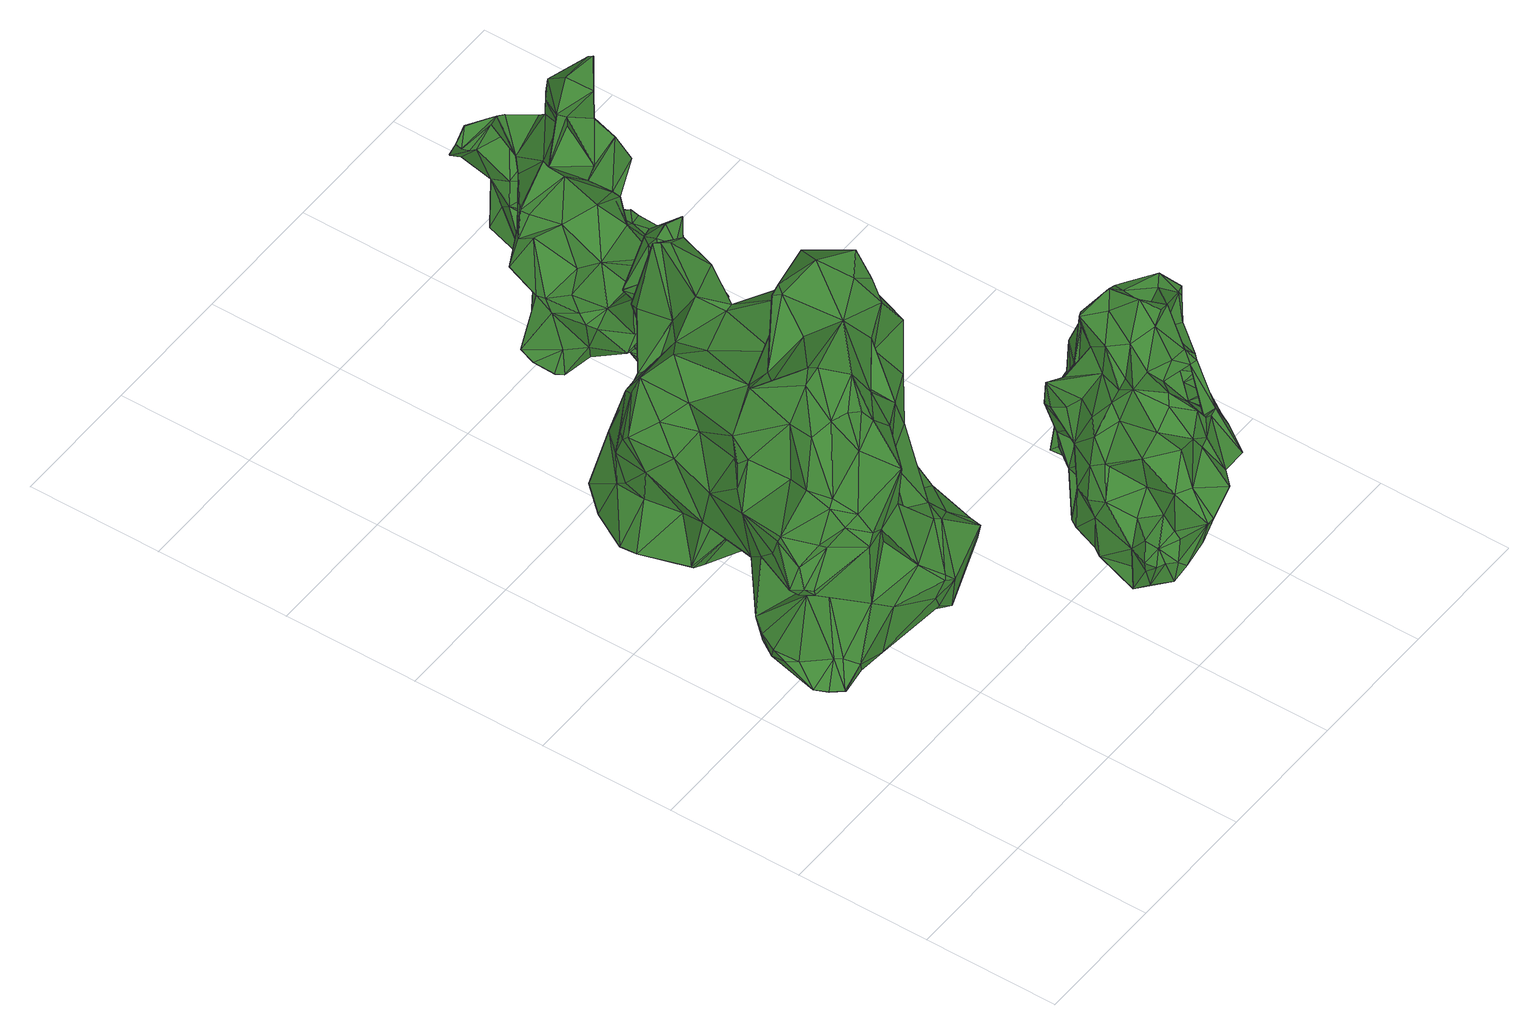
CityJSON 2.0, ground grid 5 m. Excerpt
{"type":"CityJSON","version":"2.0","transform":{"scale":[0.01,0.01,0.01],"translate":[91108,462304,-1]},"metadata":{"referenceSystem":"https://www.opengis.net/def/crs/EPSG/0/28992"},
"CityObjects":{
"tree1":{"type":"SolitaryVegetationObject","attributes":{"gtid":204,"crown_width_m":11.92,"crown_median_z":4.3,"trunk_H_m":4.07,"trunk_DBH_m":0.408,"trunk_radius_m":0.204,"trunk_base_height_m":0.23,"original_gtid":"209"},"geometry":[{"type":"Solid","lod":"3","boundaries":[[[[0,1,2]],[[3,4,5]],[[6,7,8]],[[9,10,11]],[[12,13,14]],[[15,16,17]],[[18,19,20]],[[21,22,23]],[[17,16,24]],[[25,26,27]],[[28,29,17]],[[30,31,32]],[[33,32,31]],[[34,35,36]],[[37,34,38]],[[37,38,32]],[[39,40,41]],[[34,36,38]],[[42,3,43]],[[44,45,11]],[[46,47,48]],[[47,49,48]],[[50,51,52]],[[53,54,26]],[[55,56,0]],[[37,57,34]],[[58,34,57]],[[38,36,59]],[[60,61,62]],[[63,62,61]],[[64,65,66]],[[67,68,69]],[[70,71,9]],[[46,72,47]],[[73,74,75]],[[76,77,78]],[[79,80,81]],[[82,19,18]],[[83,50,84]],[[18,65,82]],[[64,82,65]],[[85,86,87]],[[87,88,89]],[[58,57,90]],[[91,46,67]],[[72,46,91]],[[43,3,5]],[[92,93,89]],[[94,95,96]],[[97,98,99]],[[97,99,100]],[[54,53,101]],[[33,102,32]],[[28,103,104]],[[66,68,75]],[[105,75,68]],[[100,106,24]],[[17,24,106]],[[107,108,64]],[[37,109,57]],[[6,110,62]],[[47,83,49]],[[43,5,111]],[[50,52,84]],[[112,13,113]],[[18,20,114]],[[84,49,83]],[[115,116,117]],[[118,119,114]],[[120,121,122]],[[120,122,70]],[[123,124,125]],[[126,127,128]],[[129,130,107]],[[129,107,131]],[[20,19,132]],[[133,131,107]],[[102,33,134]],[[135,136,137]],[[9,11,138]],[[9,138,139]],[[140,98,97]],[[57,109,90]],[[96,97,141]],[[96,140,97]],[[58,35,34]],[[142,88,143]],[[77,84,52]],[[28,144,29]],[[145,124,1]],[[146,145,1]],[[147,148,149]],[[128,2,126]],[[47,150,83]],[[55,80,151]],[[152,132,19]],[[117,153,154]],[[155,156,93]],[[157,158,7]],[[148,158,157]],[[9,71,159]],[[160,146,161]],[[160,161,162]],[[129,111,130]],[[116,104,163]],[[164,163,104]],[[54,165,166]],[[8,167,110]],[[144,168,169]],[[39,146,160]],[[39,145,146]],[[8,110,6]],[[103,99,164]],[[17,29,15]],[[124,2,1]],[[170,76,78]],[[171,172,173]],[[70,174,120]],[[154,153,175]],[[176,177,14]],[[115,117,154]],[[77,178,73]],[[133,112,131]],[[179,180,85]],[[179,85,87]],[[90,35,58]],[[181,182,173]],[[145,125,124]],[[183,184,185]],[[32,102,37]],[[43,186,187]],[[188,45,180]],[[188,180,156]],[[107,130,189]],[[108,107,189]],[[54,101,165]],[[124,126,2]],[[102,109,37]],[[0,2,128]],[[184,167,190]],[[55,0,128]],[[128,127,191]],[[15,192,16]],[[94,16,192]],[[92,193,93]],[[194,195,192]],[[149,148,196]],[[197,196,148]],[[66,133,198]],[[192,15,194]],[[55,172,56]],[[199,41,63]],[[26,54,166]],[[117,116,200]],[[117,200,155]],[[144,28,201]],[[162,172,113]],[[151,202,173]],[[181,173,202]],[[118,203,143]],[[107,198,133]],[[64,198,107]],[[204,127,126]],[[191,127,205]],[[1,0,146]],[[91,67,69]],[[91,119,206]],[[91,206,72]],[[207,208,35]],[[205,127,204]],[[28,106,103]],[[52,78,77]],[[147,149,209]],[[138,11,210]],[[138,210,139]],[[105,68,67]],[[103,164,104]],[[170,211,212]],[[170,212,213]],[[75,74,122]],[[152,189,5]],[[152,5,132]],[[130,5,189]],[[203,214,143]],[[142,143,214]],[[6,62,63]],[[118,114,203]],[[4,215,5]],[[76,178,77]],[[105,73,75]],[[48,216,46]],[[67,46,216]],[[170,213,10]],[[125,41,123]],[[63,40,120]],[[70,122,71]],[[217,209,188]],[[131,112,129]],[[218,201,28]],[[219,201,218]],[[72,150,47]],[[220,181,221]],[[101,222,27]],[[181,220,182]],[[30,32,222]],[[110,60,62]],[[218,154,223]],[[175,223,154]],[[223,224,218]],[[148,147,163]],[[133,14,13]],[[133,66,14]],[[197,174,225]],[[226,227,228]],[[225,196,197]],[[112,133,13]],[[207,95,229]],[[96,95,207]],[[120,40,230]],[[231,203,114]],[[20,231,114]],[[160,232,233]],[[180,179,156]],[[234,43,187]],[[12,113,13]],[[59,208,235]],[[236,213,212]],[[236,87,213]],[[42,43,234]],[[110,167,60]],[[176,14,66]],[[176,66,75]],[[39,125,145]],[[228,237,238]],[[61,199,63]],[[17,106,28]],[[204,61,167]],[[60,167,61]],[[105,67,216]],[[123,41,199]],[[205,134,33]],[[26,239,53]],[[168,240,234]],[[22,21,221]],[[177,75,122]],[[71,170,159]],[[227,241,229]],[[170,10,9]],[[142,92,88]],[[162,113,12]],[[154,28,115]],[[25,53,239]],[[227,237,228]],[[175,193,223]],[[92,223,193]],[[233,242,160]],[[230,39,242]],[[72,243,150]],[[72,236,243]],[[41,40,63]],[[39,160,242]],[[139,70,9]],[[71,122,74]],[[84,216,49]],[[226,228,135]],[[244,245,195]],[[244,195,246]],[[96,141,16]],[[139,210,188]],[[188,210,45]],[[18,114,247]],[[39,230,40]],[[204,134,205]],[[248,249,214]],[[220,221,250]],[[32,38,251]],[[32,251,222]],[[39,41,125]],[[24,141,100]],[[218,28,154]],[[101,27,165]],[[240,42,234]],[[252,222,251]],[[252,27,222]],[[207,253,96]],[[70,139,174]],[[51,78,52]],[[29,144,194]],[[29,194,15]],[[8,190,167]],[[178,76,71]],[[169,238,246]],[[90,207,35]],[[51,211,170]],[[254,98,255]],[[245,237,229]],[[227,229,237]],[[202,221,181]],[[156,217,188]],[[207,90,253]],[[204,123,61]],[[126,123,204]],[[24,16,141]],[[96,16,94]],[[211,51,50]],[[246,195,169]],[[170,71,76]],[[65,68,66]],[[44,10,213]],[[256,254,190]],[[191,55,128]],[[165,27,166]],[[182,171,173]],[[69,18,247]],[[69,247,91]],[[250,137,136]],[[163,147,116]],[[157,197,148]],[[71,74,178]],[[83,150,211]],[[211,150,243]],[[178,74,73]],[[93,193,155]],[[211,50,83]],[[191,81,55]],[[228,257,135]],[[228,187,257]],[[149,196,225]],[[258,259,21]],[[111,257,186]],[[229,95,245]],[[36,35,208]],[[36,208,59]],[[207,241,208]],[[207,229,241]],[[124,123,126]],[[167,184,204]],[[190,185,184]],[[134,204,184]],[[183,134,184]],[[171,182,260]],[[261,142,249]],[[113,171,260]],[[117,193,153]],[[155,200,217]],[[155,217,156]],[[155,193,117]],[[11,45,210]],[[5,215,132]],[[132,215,20]],[[261,42,240]],[[151,172,55]],[[175,153,193]],[[141,97,100]],[[65,69,68]],[[26,25,239]],[[14,232,12]],[[162,12,232]],[[65,18,69]],[[162,232,160]],[[49,216,48]],[[101,53,25]],[[101,25,222]],[[226,135,137]],[[256,190,8]],[[85,44,86]],[[262,157,7]],[[256,98,254]],[[8,158,256]],[[7,158,8]],[[163,98,148]],[[98,256,158]],[[98,158,148]],[[251,38,263]],[[261,224,92]],[[261,240,224]],[[66,198,64]],[[250,136,220]],[[96,255,140]],[[4,20,215]],[[42,261,248]],[[248,3,42]],[[227,137,241]],[[202,22,221]],[[23,22,202]],[[187,238,234]],[[111,129,257]],[[200,116,147]],[[61,123,199]],[[146,0,161]],[[93,179,89]],[[87,89,179]],[[226,137,227]],[[162,161,56]],[[0,56,161]],[[14,177,232]],[[26,166,27]],[[64,264,82]],[[9,159,170]],[[30,79,81]],[[11,10,44]],[[236,72,206]],[[188,209,139]],[[213,86,44]],[[211,243,212]],[[143,236,206]],[[143,206,118]],[[119,118,206]],[[236,143,265]],[[186,257,187]],[[221,266,250]],[[168,144,201]],[[230,242,267]],[[267,242,233]],[[245,94,195]],[[192,195,94]],[[169,195,144]],[[194,144,195]],[[116,115,104]],[[140,255,98]],[[262,174,157]],[[262,7,6]],[[63,262,6]],[[245,244,237]],[[80,23,202]],[[80,202,151]],[[75,177,176]],[[233,232,177]],[[251,23,252]],[[177,267,233]],[[248,4,3]],[[4,248,231]],[[190,254,253]],[[4,231,20]],[[234,169,168]],[[236,212,243]],[[94,245,95]],[[219,240,201]],[[168,201,240]],[[219,218,240]],[[135,268,136]],[[177,122,267]],[[228,238,187]],[[190,253,90]],[[169,234,238]],[[246,238,244]],[[174,262,120]],[[63,120,262]],[[82,264,19]],[[19,264,152]],[[109,183,185]],[[109,185,190]],[[64,108,264]],[[261,92,142]],[[147,217,200]],[[147,209,217]],[[240,218,224]],[[23,263,258]],[[251,263,23]],[[79,269,23]],[[258,263,235]],[[59,263,38]],[[235,263,59]],[[223,92,224]],[[28,104,115]],[[209,149,139]],[[225,139,149]],[[174,197,157]],[[171,113,172]],[[244,238,237]],[[56,172,162]],[[151,173,172]],[[267,122,121]],[[267,121,230]],[[120,230,121]],[[174,139,225]],[[25,269,222]],[[27,269,25]],[[23,269,252]],[[27,252,269]],[[79,222,269]],[[189,264,108]],[[189,152,264]],[[135,129,268]],[[268,129,112]],[[190,90,109]],[[134,109,102]],[[183,109,134]],[[258,235,270]],[[51,170,78]],[[55,81,80]],[[119,91,247]],[[114,119,247]],[[164,99,163]],[[163,99,98]],[[106,99,103]],[[100,99,106]],[[30,222,79]],[[43,111,186]],[[130,111,5]],[[135,257,129]],[[79,23,80]],[[33,31,205]],[[191,205,31]],[[81,191,31]],[[81,31,30]],[[203,231,214]],[[77,216,84]],[[73,216,77]],[[105,216,73]],[[258,270,259]],[[255,253,254]],[[142,214,249]],[[255,96,253]],[[208,270,235]],[[21,23,258]],[[220,136,260]],[[113,260,112]],[[268,112,260]],[[270,241,259]],[[208,241,270]],[[248,214,231]],[[182,220,260]],[[136,268,260]],[[248,261,249]],[[137,266,241]],[[259,241,266]],[[21,266,221]],[[259,266,21]],[[236,265,88]],[[87,86,213]],[[137,250,266]],[[93,156,179]],[[180,45,85]],[[44,85,45]],[[92,89,88]],[[236,88,87]],[[143,88,265]],[[271,272,273]],[[271,273,274]],[[274,273,275]],[[274,275,276]],[[273,272,277]],[[273,277,275]],[[275,277,278]],[[275,278,276]],[[277,272,279]],[[277,279,278]],[[278,279,280]],[[278,280,276]],[[279,272,281]],[[279,281,280]],[[280,281,282]],[[280,282,276]],[[281,272,283]],[[281,283,282]],[[282,283,284]],[[282,284,276]],[[283,272,285]],[[283,285,284]],[[284,285,286]],[[284,286,276]],[[285,272,287]],[[285,287,286]],[[286,287,288]],[[286,288,276]],[[287,272,289]],[[287,289,288]],[[288,289,290]],[[288,290,276]],[[289,272,291]],[[289,291,290]],[[290,291,292]],[[290,292,276]],[[291,272,293]],[[291,293,292]],[[292,293,294]],[[292,294,276]],[[293,272,295]],[[293,295,294]],[[294,295,296]],[[294,296,276]],[[295,272,297]],[[295,297,296]],[[296,297,298]],[[296,298,276]],[[297,272,299]],[[297,299,298]],[[298,299,300]],[[298,300,276]],[[299,272,301]],[[299,301,300]],[[300,301,302]],[[300,302,276]],[[301,272,303]],[[301,303,302]],[[302,303,304]],[[302,304,276]],[[303,272,305]],[[303,305,304]],[[304,305,306]],[[304,306,276]],[[305,272,307]],[[305,307,306]],[[306,307,308]],[[306,308,276]],[[307,272,309]],[[307,309,308]],[[308,309,310]],[[308,310,276]],[[309,272,311]],[[309,311,310]],[[310,311,312]],[[310,312,276]],[[311,272,313]],[[311,313,312]],[[312,313,314]],[[312,314,276]],[[313,272,315]],[[313,315,314]],[[314,315,316]],[[314,316,276]],[[315,272,317]],[[315,317,316]],[[316,317,318]],[[316,318,276]],[[317,272,319]],[[317,319,318]],[[318,319,320]],[[318,320,276]],[[319,272,271]],[[319,271,320]],[[320,271,274]],[[320,274,276]]]]}]},
"tree2":{"type":"SolitaryVegetationObject","attributes":{"gtid":243,"crown_width_m":7.39,"crown_median_z":4.28,"trunk_H_m":3.17,"trunk_DBH_m":0.202,"trunk_radius_m":0.101,"trunk_base_height_m":1.11,"original_gtid":"248"},"geometry":[{"type":"Solid","lod":"3","boundaries":[[[[321,322,323]],[[324,325,326]],[[327,328,329]],[[330,331,332]],[[333,334,335]],[[336,337,338]],[[339,340,341]],[[339,341,342]],[[343,344,345]],[[346,347,348]],[[349,350,351]],[[349,351,352]],[[339,353,354]],[[355,356,357]],[[358,359,360]],[[337,361,338]],[[362,363,329]],[[364,363,362]],[[332,365,366]],[[329,359,367]],[[359,322,367]],[[368,369,370]],[[371,372,373]],[[374,372,371]],[[375,376,377]],[[358,375,359]],[[378,379,380]],[[381,343,382]],[[381,382,383]],[[384,385,386]],[[387,386,385]],[[388,336,338]],[[389,343,345]],[[389,345,390]],[[340,391,392]],[[393,346,394]],[[328,362,329]],[[395,396,397]],[[398,399,400]],[[363,360,329]],[[401,402,403]],[[404,403,405]],[[406,407,408]],[[409,335,334]],[[410,348,365]],[[411,401,403]],[[412,413,414]],[[348,394,346]],[[391,340,415]],[[393,416,417]],[[379,378,418]],[[379,418,419]],[[420,384,421]],[[380,379,422]],[[374,423,424]],[[425,369,391]],[[426,427,364]],[[428,429,430]],[[428,430,431]],[[432,382,389]],[[363,433,360]],[[434,435,436]],[[394,362,393]],[[393,362,328]],[[394,426,362]],[[340,392,341]],[[386,387,437]],[[342,438,339]],[[362,426,364]],[[369,439,370]],[[370,440,368]],[[343,389,382]],[[425,439,369]],[[441,341,392]],[[442,421,386]],[[354,395,443]],[[444,412,414]],[[415,354,443]],[[444,445,446]],[[447,361,337]],[[402,405,403]],[[435,434,448]],[[449,450,451]],[[452,453,454]],[[376,375,336]],[[350,455,351]],[[432,383,382]],[[422,438,456]],[[457,347,458]],[[354,353,395]],[[459,324,460]],[[460,461,462]],[[424,423,325]],[[327,416,328]],[[458,347,463]],[[464,448,434]],[[464,404,448]],[[448,404,405]],[[448,405,402]],[[424,465,374]],[[419,353,339]],[[461,357,462]],[[329,360,359]],[[420,466,449]],[[420,421,442]],[[425,467,439]],[[352,468,469]],[[470,469,468]],[[459,396,471]],[[472,371,473]],[[474,475,419]],[[445,475,474]],[[471,396,353]],[[460,462,476]],[[451,450,444]],[[477,478,332]],[[410,332,478]],[[479,349,376]],[[397,460,476]],[[397,476,395]],[[460,397,459]],[[459,397,396]],[[420,449,480]],[[354,415,340]],[[387,470,373]],[[450,449,466]],[[456,441,481]],[[482,360,483]],[[484,485,381]],[[410,365,332]],[[486,487,331]],[[488,417,416]],[[489,479,490]],[[415,491,391]],[[390,492,457]],[[493,494,356]],[[393,495,346]],[[482,358,360]],[[482,447,358]],[[496,454,483]],[[479,497,388]],[[464,498,404]],[[408,498,464]],[[377,323,499]],[[376,323,377]],[[500,323,322]],[[321,323,352]],[[343,381,485]],[[494,501,431]],[[502,431,501]],[[446,451,444]],[[503,326,325]],[[364,433,363]],[[427,433,364]],[[483,360,433]],[[330,486,331]],[[399,504,400]],[[376,349,352]],[[404,490,403]],[[388,403,490]],[[384,386,421]],[[473,351,455]],[[335,467,505]],[[401,506,399]],[[434,408,464]],[[507,446,508]],[[451,446,507]],[[463,347,495]],[[374,371,423]],[[352,323,376]],[[377,322,375]],[[471,353,509]],[[373,470,473]],[[470,510,469]],[[456,481,368]],[[374,386,437]],[[374,437,372]],[[423,371,472]],[[330,332,366]],[[473,455,472]],[[365,390,330]],[[365,330,366]],[[392,481,441]],[[391,481,392]],[[385,470,387]],[[328,416,393]],[[383,334,511]],[[409,334,383]],[[476,443,395]],[[512,513,514]],[[487,398,400]],[[335,409,515]],[[333,434,436]],[[381,511,484]],[[381,383,511]],[[453,516,517]],[[432,378,518]],[[432,518,383]],[[477,426,478]],[[350,501,494]],[[354,519,339]],[[340,339,519]],[[340,519,354]],[[515,409,370]],[[370,409,380]],[[504,514,513]],[[467,425,406]],[[508,446,445]],[[474,378,520]],[[489,490,404]],[[521,350,494]],[[349,522,350]],[[349,479,522]],[[500,322,377]],[[473,468,351]],[[470,468,473]],[[509,353,419]],[[342,341,441]],[[473,371,373]],[[462,430,476]],[[429,476,430]],[[477,483,433]],[[477,496,483]],[[451,507,449]],[[449,507,480]],[[503,523,521]],[[426,477,427]],[[454,331,452]],[[477,433,427]],[[406,408,467]],[[393,524,495]],[[388,338,403]],[[512,344,513]],[[461,326,355]],[[461,355,357]],[[455,350,521]],[[472,455,521]],[[391,368,481]],[[391,369,368]],[[471,525,459]],[[324,459,525]],[[471,414,525]],[[373,372,526]],[[437,526,372]],[[526,387,373]],[[437,387,526]],[[322,359,375]],[[504,513,344]],[[390,365,492]],[[507,458,480]],[[419,475,509]],[[416,527,510]],[[420,528,384]],[[529,417,528]],[[500,499,323]],[[500,377,499]],[[331,487,452]],[[511,436,484]],[[458,530,480]],[[507,457,458]],[[483,531,482]],[[522,532,350]],[[431,356,494]],[[396,395,353]],[[428,406,533]],[[388,490,479]],[[529,528,420]],[[529,420,480]],[[534,535,324]],[[391,491,425]],[[418,378,474]],[[418,474,419]],[[339,536,419]],[[440,537,456]],[[456,368,440]],[[333,436,511]],[[454,496,331]],[[332,331,496]],[[332,496,477]],[[432,389,520]],[[432,520,378]],[[388,497,336]],[[444,475,445]],[[510,385,488]],[[488,385,384]],[[348,347,492]],[[348,492,365]],[[346,495,347]],[[538,535,534]],[[538,374,535]],[[509,475,471]],[[471,475,444]],[[444,414,471]],[[458,463,530]],[[457,492,347]],[[450,466,444]],[[444,466,412]],[[538,386,374]],[[531,447,482]],[[435,484,436]],[[484,400,485]],[[435,400,484]],[[431,498,408]],[[512,517,487]],[[389,539,508]],[[406,425,533]],[[508,445,520]],[[508,520,389]],[[462,357,430]],[[342,441,456]],[[342,456,438]],[[422,537,380]],[[456,537,422]],[[429,491,415]],[[339,438,536]],[[533,425,491]],[[533,491,429]],[[351,468,352]],[[510,488,416]],[[385,510,470]],[[493,355,326]],[[411,361,401]],[[415,443,429]],[[476,429,443]],[[430,357,356]],[[324,525,414]],[[384,528,488]],[[417,488,528]],[[416,327,527]],[[336,447,337]],[[358,447,336]],[[333,511,334]],[[452,487,435]],[[434,540,408]],[[348,541,394]],[[517,512,506]],[[517,506,401]],[[370,542,515]],[[439,542,370]],[[515,542,335]],[[439,467,542]],[[467,335,542]],[[514,399,506]],[[514,506,512]],[[401,531,517]],[[403,338,411]],[[411,338,361]],[[336,375,358]],[[376,336,479]],[[352,469,321]],[[406,428,407]],[[457,507,539]],[[474,520,445]],[[345,486,330]],[[390,345,330]],[[410,541,348]],[[478,541,410]],[[495,524,463]],[[529,524,417]],[[480,524,529]],[[530,524,480]],[[463,524,530]],[[417,524,393]],[[420,412,466]],[[460,326,461]],[[324,326,460]],[[435,516,452]],[[398,516,435]],[[485,344,343]],[[521,493,503]],[[493,326,503]],[[430,356,431]],[[494,493,521]],[[543,539,389]],[[508,539,507]],[[543,457,539]],[[504,399,514]],[[483,517,531]],[[428,533,429]],[[379,536,422]],[[379,419,536]],[[422,536,438]],[[336,497,479]],[[535,374,465]],[[538,534,324]],[[538,324,442]],[[535,325,324]],[[442,386,538]],[[325,465,424]],[[535,465,325]],[[420,442,412]],[[324,414,413]],[[448,398,435]],[[402,398,448]],[[543,390,457]],[[543,389,390]],[[435,487,400]],[[401,399,398]],[[398,402,401]],[[544,489,502]],[[501,489,544]],[[501,544,502]],[[327,367,322]],[[489,404,502]],[[447,531,361]],[[404,498,502]],[[431,502,498]],[[327,329,367]],[[431,407,428]],[[398,487,516]],[[431,408,407]],[[487,517,516]],[[355,493,356]],[[378,380,518]],[[409,383,518]],[[409,518,380]],[[487,486,344]],[[512,487,344]],[[483,454,453]],[[517,483,453]],[[540,333,505]],[[540,434,333]],[[335,505,333]],[[408,540,505]],[[408,505,467]],[[324,413,442]],[[412,442,413]],[[453,452,516]],[[400,504,485]],[[321,469,527]],[[401,361,531]],[[510,527,469]],[[322,321,527]],[[322,527,327]],[[350,532,501]],[[479,532,522]],[[489,532,479]],[[489,501,532]],[[426,394,541]],[[478,426,541]],[[325,523,503]],[[423,523,325]],[[472,521,523]],[[472,523,423]],[[345,344,486]],[[504,344,485]],[[440,370,537]],[[380,537,370]],[[545,546,547]],[[545,547,548]],[[548,547,549]],[[548,549,550]],[[547,546,551]],[[547,551,549]],[[549,551,552]],[[549,552,550]],[[551,546,553]],[[551,553,552]],[[552,553,554]],[[552,554,550]],[[553,546,555]],[[553,555,554]],[[554,555,556]],[[554,556,550]],[[555,546,557]],[[555,557,556]],[[556,557,558]],[[556,558,550]],[[557,546,559]],[[557,559,558]],[[558,559,560]],[[558,560,550]],[[559,546,561]],[[559,561,560]],[[560,561,562]],[[560,562,550]],[[561,546,563]],[[561,563,562]],[[562,563,564]],[[562,564,550]],[[563,546,565]],[[563,565,564]],[[564,565,566]],[[564,566,550]],[[565,546,567]],[[565,567,566]],[[566,567,568]],[[566,568,550]],[[567,546,569]],[[567,569,568]],[[568,569,570]],[[568,570,550]],[[569,546,571]],[[569,571,570]],[[570,571,572]],[[570,572,550]],[[571,546,573]],[[571,573,572]],[[572,573,574]],[[572,574,550]],[[573,546,575]],[[573,575,574]],[[574,575,576]],[[574,576,550]],[[575,546,577]],[[575,577,576]],[[576,577,578]],[[576,578,550]],[[577,546,579]],[[577,579,578]],[[578,579,580]],[[578,580,550]],[[579,546,581]],[[579,581,580]],[[580,581,582]],[[580,582,550]],[[581,546,583]],[[581,583,582]],[[582,583,584]],[[582,584,550]],[[583,546,585]],[[583,585,584]],[[584,585,586]],[[584,586,550]],[[585,546,587]],[[585,587,586]],[[586,587,588]],[[586,588,550]],[[587,546,589]],[[587,589,588]],[[588,589,590]],[[588,590,550]],[[589,546,591]],[[589,591,590]],[[590,591,592]],[[590,592,550]],[[591,546,593]],[[591,593,592]],[[592,593,594]],[[592,594,550]],[[593,546,545]],[[593,545,594]],[[594,545,548]],[[594,548,550]]]]}]},
"tree3":{"type":"SolitaryVegetationObject","attributes":{"gtid":224,"crown_width_m":7.55,"crown_median_z":4.43,"trunk_H_m":4.53,"trunk_DBH_m":0.266,"trunk_radius_m":0.133,"trunk_base_height_m":-0.1,"original_gtid":"229"},"geometry":[{"type":"Solid","lod":"3","boundaries":[[[[595,596,597]],[[598,599,600]],[[601,602,603]],[[604,605,606]],[[607,608,609]],[[610,611,612]],[[613,614,615]],[[616,615,614]],[[617,618,619]],[[620,621,622]],[[623,624,625]],[[626,627,628]],[[629,630,631]],[[629,632,630]],[[633,631,634]],[[635,636,604]],[[616,637,638]],[[639,600,640]],[[639,640,641]],[[642,643,644]],[[645,643,642]],[[646,647,648]],[[649,650,651]],[[649,652,650]],[[601,613,602]],[[644,643,653]],[[600,650,654]],[[600,639,650]],[[606,655,656]],[[657,658,659]],[[660,631,630]],[[661,662,663]],[[664,596,665]],[[666,596,664]],[[667,668,669]],[[670,669,668]],[[663,671,672]],[[616,673,637]],[[614,673,616]],[[661,672,674]],[[675,676,626]],[[677,644,653]],[[672,646,648]],[[678,611,679]],[[680,678,679]],[[681,654,652]],[[598,654,681]],[[682,683,684]],[[685,686,687]],[[663,677,671]],[[661,663,672]],[[688,662,661]],[[617,689,690]],[[677,642,644]],[[683,691,692]],[[677,663,662]],[[642,693,645]],[[694,693,642]],[[620,695,696]],[[697,698,699]],[[700,698,697]],[[701,702,703]],[[662,648,677]],[[642,677,648]],[[704,699,705]],[[706,697,707]],[[706,707,708]],[[709,710,659]],[[666,711,641]],[[639,641,711]],[[692,609,712]],[[674,672,648]],[[625,608,713]],[[651,711,649]],[[714,715,716]],[[670,627,597]],[[717,659,658]],[[718,719,720]],[[721,717,722]],[[723,724,725]],[[726,725,724]],[[615,602,613]],[[606,724,723]],[[606,727,724]],[[656,635,604]],[[656,604,606]],[[728,615,729]],[[730,731,645]],[[732,733,734]],[[606,605,727]],[[729,615,616]],[[735,686,685]],[[736,686,735]],[[632,737,738]],[[739,727,605]],[[740,617,619]],[[598,689,599]],[[739,605,604]],[[636,739,604]],[[724,739,726]],[[727,739,724]],[[726,739,741]],[[635,742,636]],[[635,743,742]],[[744,745,746]],[[747,631,660]],[[600,596,666]],[[729,748,728]],[[652,654,650]],[[714,716,718]],[[749,750,687]],[[685,687,750]],[[650,639,651]],[[657,631,633]],[[751,752,753]],[[677,653,671]],[[688,674,648]],[[692,712,683]],[[629,683,712]],[[610,754,755]],[[645,756,643]],[[693,647,757]],[[595,627,758]],[[720,719,759]],[[620,622,760]],[[710,684,657]],[[600,654,598]],[[688,661,674]],[[755,746,745]],[[729,616,748]],[[666,761,711]],[[676,716,715]],[[749,762,763]],[[764,763,762]],[[690,689,598]],[[765,735,685]],[[657,766,658]],[[636,678,767]],[[636,767,739]],[[768,769,770]],[[759,621,620]],[[597,771,772]],[[610,612,773]],[[712,609,608]],[[773,612,774]],[[743,774,612]],[[775,738,776]],[[641,640,666]],[[777,700,778]],[[777,778,748]],[[748,772,777]],[[771,777,772]],[[655,774,656]],[[692,675,609]],[[675,607,609]],[[768,770,760]],[[779,780,781]],[[782,783,784]],[[783,757,784]],[[785,670,597]],[[681,786,598]],[[619,627,714]],[[619,714,718]],[[691,683,682]],[[639,711,651]],[[760,622,768]],[[787,615,728]],[[719,751,769]],[[788,673,749]],[[652,649,789]],[[652,789,681]],[[675,692,691]],[[764,762,790]],[[751,716,676]],[[657,684,631]],[[719,718,716]],[[720,619,718]],[[791,765,741]],[[640,600,666]],[[638,785,616]],[[792,793,749]],[[794,793,792]],[[706,603,697]],[[706,708,603]],[[737,701,795]],[[678,636,742]],[[620,696,759]],[[704,759,696]],[[792,796,655]],[[691,752,675]],[[678,742,743]],[[797,730,645]],[[798,799,623]],[[800,623,799]],[[767,791,741]],[[767,741,739]],[[801,802,753]],[[598,786,690]],[[761,649,711]],[[738,795,776]],[[660,780,803]],[[735,765,791]],[[735,791,736]],[[787,804,805]],[[722,709,806]],[[722,806,721]],[[712,624,807]],[[638,686,670]],[[601,614,613]],[[701,731,808]],[[740,759,704]],[[779,803,780]],[[630,738,660]],[[632,738,630]],[[701,808,809]],[[810,809,808]],[[801,753,752]],[[809,783,667]],[[648,694,642]],[[778,700,804]],[[626,715,627]],[[725,794,723]],[[719,716,751]],[[695,699,696]],[[608,626,628]],[[811,812,766]],[[811,766,633]],[[678,743,611]],[[611,743,612]],[[752,676,675]],[[798,647,672]],[[672,647,646]],[[688,648,662]],[[657,659,710]],[[720,759,740]],[[740,619,720]],[[811,634,747]],[[643,807,653]],[[687,813,637]],[[638,637,813]],[[670,668,782]],[[792,763,796]],[[704,696,699]],[[701,736,791]],[[768,621,769]],[[719,769,621]],[[771,597,596]],[[665,618,664]],[[685,726,765]],[[741,765,726]],[[700,777,705]],[[597,627,595]],[[675,626,607]],[[777,814,705]],[[689,814,777]],[[815,703,702]],[[779,812,811]],[[678,680,767]],[[761,789,649]],[[816,599,817]],[[816,817,777]],[[665,596,595]],[[603,602,615]],[[629,643,632]],[[737,632,731]],[[737,731,701]],[[638,670,785]],[[601,603,790]],[[809,669,670]],[[667,669,809]],[[736,703,686]],[[626,608,607]],[[784,713,782]],[[777,817,689]],[[599,689,817]],[[709,755,682]],[[657,633,766]],[[717,611,610]],[[710,709,682]],[[682,684,710]],[[801,752,744]],[[801,744,773]],[[792,655,606]],[[798,757,647]],[[790,603,764]],[[603,708,764]],[[648,647,694]],[[693,694,647]],[[693,797,645]],[[757,797,693]],[[788,749,687]],[[687,637,788]],[[614,762,673]],[[749,673,762]],[[695,708,707]],[[695,733,708]],[[785,748,616]],[[749,793,750]],[[695,707,699]],[[667,783,668]],[[782,668,783]],[[783,797,757]],[[599,771,596]],[[599,596,600]],[[625,784,757]],[[623,625,757]],[[813,686,638]],[[812,779,679]],[[712,608,624]],[[619,618,665]],[[794,725,793]],[[623,757,798]],[[643,629,712]],[[730,808,731]],[[707,697,699]],[[728,804,787]],[[748,804,728]],[[631,747,634]],[[767,776,791]],[[775,776,767]],[[622,621,768]],[[719,621,759]],[[717,658,611]],[[818,786,681]],[[671,807,624]],[[653,807,671]],[[766,812,658]],[[791,795,701]],[[618,819,818]],[[791,776,795]],[[624,608,625]],[[820,754,744]],[[754,773,744]],[[655,796,732]],[[627,670,628]],[[658,812,679]],[[658,679,611]],[[755,691,682]],[[809,810,797]],[[714,627,715]],[[676,715,626]],[[637,673,788]],[[664,821,761]],[[664,761,666]],[[681,821,818]],[[789,821,681]],[[789,761,821]],[[690,819,617]],[[618,617,819]],[[659,717,721]],[[629,631,684]],[[685,793,726]],[[805,804,700]],[[628,782,713]],[[797,810,730]],[[629,684,683]],[[601,790,614]],[[614,790,762]],[[712,807,643]],[[633,634,811]],[[786,818,819]],[[786,819,690]],[[782,628,670]],[[820,744,746]],[[749,763,792]],[[645,731,632]],[[655,732,822]],[[655,822,774]],[[664,618,821]],[[809,797,783]],[[818,821,618]],[[679,781,680]],[[680,781,780]],[[779,781,679]],[[752,691,744]],[[709,722,755]],[[610,755,722]],[[610,722,717]],[[730,810,808]],[[736,701,703]],[[687,686,813]],[[632,823,645]],[[754,610,773]],[[820,746,754]],[[755,754,746]],[[738,775,660]],[[775,780,660]],[[671,799,672]],[[798,672,799]],[[680,780,775]],[[680,775,767]],[[704,814,740]],[[617,740,814]],[[689,617,814]],[[705,814,704]],[[699,698,705]],[[700,705,698]],[[659,721,806]],[[659,806,709]],[[697,603,824]],[[787,603,615]],[[603,787,824]],[[809,702,701]],[[686,703,815]],[[686,815,670]],[[660,803,747]],[[811,803,779]],[[747,803,811]],[[744,691,745]],[[755,745,691]],[[752,751,676]],[[599,816,771]],[[777,771,816]],[[624,799,671]],[[800,799,624]],[[800,624,623]],[[738,737,795]],[[726,793,725]],[[697,805,700]],[[697,824,805]],[[778,804,748]],[[787,805,824]],[[723,794,606]],[[792,606,794]],[[635,825,743]],[[656,825,635]],[[774,743,825]],[[774,825,656]],[[625,713,784]],[[608,628,713]],[[597,772,785]],[[732,734,826]],[[695,734,733]],[[827,734,695]],[[826,734,827]],[[827,620,760]],[[827,695,620]],[[826,801,773]],[[826,802,801]],[[751,802,769]],[[753,802,751]],[[785,772,748]],[[760,770,827]],[[826,827,770]],[[826,770,802]],[[769,802,770]],[[732,828,733]],[[763,828,796]],[[732,796,828]],[[764,828,763]],[[708,733,828]],[[764,708,828]],[[595,758,665]],[[665,758,619]],[[619,758,627]],[[645,823,756]],[[643,756,632]],[[823,632,756]],[[732,826,822]],[[774,822,773]],[[773,822,826]],[[670,702,809]],[[815,702,670]],[[750,793,685]],[[829,830,831]],[[829,831,832]],[[832,831,833]],[[832,833,834]],[[831,830,835]],[[831,835,833]],[[833,835,836]],[[833,836,834]],[[835,830,837]],[[835,837,836]],[[836,837,838]],[[836,838,834]],[[837,830,839]],[[837,839,838]],[[838,839,840]],[[838,840,834]],[[839,830,841]],[[839,841,840]],[[840,841,842]],[[840,842,834]],[[841,830,843]],[[841,843,842]],[[842,843,844]],[[842,844,834]],[[843,830,845]],[[843,845,844]],[[844,845,846]],[[844,846,834]],[[845,830,847]],[[845,847,846]],[[846,847,848]],[[846,848,834]],[[847,830,849]],[[847,849,848]],[[848,849,850]],[[848,850,834]],[[849,830,851]],[[849,851,850]],[[850,851,852]],[[850,852,834]],[[851,830,853]],[[851,853,852]],[[852,853,854]],[[852,854,834]],[[853,830,855]],[[853,855,854]],[[854,855,856]],[[854,856,834]],[[855,830,857]],[[855,857,856]],[[856,857,858]],[[856,858,834]],[[857,830,859]],[[857,859,858]],[[858,859,860]],[[858,860,834]],[[859,830,861]],[[859,861,860]],[[860,861,862]],[[860,862,834]],[[861,830,863]],[[861,863,862]],[[862,863,864]],[[862,864,834]],[[863,830,865]],[[863,865,864]],[[864,865,866]],[[864,866,834]],[[865,830,867]],[[865,867,866]],[[866,867,868]],[[866,868,834]],[[867,830,869]],[[867,869,868]],[[868,869,870]],[[868,870,834]],[[869,830,871]],[[869,871,870]],[[870,871,872]],[[870,872,834]],[[871,830,873]],[[871,873,872]],[[872,873,874]],[[872,874,834]],[[873,830,875]],[[873,875,874]],[[874,875,876]],[[874,876,834]],[[875,830,877]],[[875,877,876]],[[876,877,878]],[[876,878,834]],[[877,830,829]],[[877,829,878]],[[878,829,832]],[[878,832,834]]]]}]}
},
"vertices":[
[498,1832,220],[410,1845,225],[384,1866,242],[763,961,514],[804,849,456],[923,987,394],[263,1706,738],[326,1627,802],[385,1746,883],[160,1114,630],[115,935,597],[90,954,628],[723,1369,226],[768,1322,225],[617,1241,244],[958,1310,1245],[883,1470,1214],[798,1351,1308],[659,722,224],[882,780,315],[848,745,418],[819,1761,493],[895,1757,374],[949,1967,488],[719,1444,1209],[951,2108,297],[943,2136,242],[955,2107,296],[739,1205,1168],[876,1261,1216],[803,1989,498],[754,1957,526],[823,2091,654],[755,1955,531],[996,2010,859],[934,1857,879],[1019,1988,804],[874,2044,912],[1021,2013,744],[249,1664,245],[364,1566,394],[321,1685,422],[833,1032,724],[883,1104,576],[110,910,639],[121,938,716],[247,786,234],[129,760,251],[139,787,239],[101,806,242],[74,851,251],[100,923,313],[79,965,309],[942,2179,283],[962,2183,281],[650,1871,245],[608,1695,231],[885,2020,921],[909,1998,913],[1050,1871,629],[312,1773,680],[300,1782,591],[273,1734,704],[278,1648,601],[843,983,240],[659,888,214],[603,1099,223],[328,830,202],[446,972,213],[466,886,215],[225,1200,523],[130,1115,381],[219,767,294],[226,1081,204],[300,1165,307],[375,1136,259],[103,1070,352],[104,1033,273],[85,1015,325],[773,1915,441],[798,1841,307],[740,1909,429],[823,816,249],[99,805,246],[76,852,247],[213,893,757],[138,892,621],[301,790,748],[400,816,729],[328,796,785],[767,1799,905],[363,784,220],[553,844,860],[301,836,868],[1028,1518,1064],[948,1530,976],[804,1509,1032],[707,1439,1075],[508,1410,946],[522,1345,1029],[676,1438,1197],[961,2183,286],[761,2026,723],[675,1314,1085],[510,1180,1157],[245,1064,200],[686,1405,1213],[961,1113,258],[915,945,275],[747,1875,768],[368,1769,814],[965,1167,395],[888,1321,258],[753,1428,269],[617,680,402],[511,1143,1178],[453,1148,1143],[400,1011,1104],[566,683,439],[543,704,363],[293,1436,486],[326,1420,463],[328,1232,383],[325,1796,423],[322,1865,246],[257,1736,229],[359,1928,318],[542,1954,394],[586,1902,269],[1012,1263,348],[985,1083,296],[949,1239,270],[886,807,366],[808,1239,223],[588,1900,644],[903,1341,537],[947,1501,391],[841,1520,579],[138,1053,697],[182,1203,754],[722,1415,1015],[778,1491,1109],[529,842,725],[498,741,530],[942,1197,1087],[259,1736,225],[433,1709,205],[357,1143,1051],[294,1321,944],[276,1248,895],[126,762,254],[878,1795,244],[904,877,318],[464,992,1101],[564,1048,1160],[258,905,933],[234,899,912],[365,1502,800],[395,1563,869],[249,975,514],[372,1523,213],[484,1694,206],[613,1564,190],[395,1325,1074],[461,1285,1072],[994,2133,268],[993,2132,265],[423,1830,745],[882,1187,927],[1068,1204,899],[147,928,574],[892,1599,272],[723,1698,268],[900,1665,251],[277,1399,651],[517,974,1075],[556,1210,286],[527,1313,293],[122,1082,301],[256,854,834],[186,906,780],[960,1680,316],[924,1604,299],[626,1852,670],[495,1848,721],[565,1721,747],[886,1141,556],[991,1204,633],[127,1014,806],[939,948,292],[563,1733,906],[623,1914,366],[999,1357,1179],[457,942,965],[968,1255,1139],[1022,1302,1035],[271,1287,856],[294,1312,851],[806,1122,250],[309,1748,469],[335,1041,1068],[851,1175,1014],[934,1819,284],[575,690,451],[430,1901,513],[563,1933,517],[377,751,434],[818,1696,888],[948,1853,746],[300,1099,873],[125,1025,779],[169,838,320],[229,901,539],[143,891,599],[683,811,546],[854,789,420],[171,879,241],[245,996,928],[647,1032,1022],[733,1162,932],[950,1579,355],[961,1690,372],[918,2035,488],[550,954,1022],[669,974,884],[231,1259,796],[924,1440,702],[953,1448,722],[1044,1370,670],[930,1497,872],[290,1477,261],[712,800,528],[543,1436,235],[345,1465,235],[960,1126,787],[1046,1868,628],[295,778,503],[1053,1323,841],[1028,1237,724],[933,2143,283],[791,1038,848],[852,1661,677],[297,1475,252],[186,813,321],[1065,1283,862],[1032,1437,962],[1073,1238,875],[587,721,282],[748,879,525],[648,903,568],[959,1556,413],[956,1985,500],[938,2017,488],[789,1696,881],[585,1627,912],[737,1473,871],[457,1666,978],[978,1246,512],[987,1891,604],[829,1767,590],[907,1501,341],[664,967,735],[305,1556,695],[1011,1914,608],[875,874,267],[461,851,605],[814,1600,495],[383,1387,388],[904,1451,374],[935,2014,484],[985,1883,644],[645,1352,124],[625,1352,123],[645,1357,124],[631,1351,531],[630,1356,531],[610,1351,530],[643,1362,124],[628,1361,531],[639,1366,124],[625,1366,531],[635,1370,123],[621,1369,530],[630,1372,123],[616,1371,530],[625,1372,123],[610,1372,530],[620,1372,123],[605,1371,530],[615,1370,123],[600,1369,530],[611,1366,122],[596,1366,530],[607,1362,122],[593,1361,530],[605,1357,122],[591,1356,529],[605,1352,122],[590,1351,529],[605,1347,122],[591,1346,529],[607,1342,122],[593,1341,530],[611,1338,122],[596,1337,530],[615,1334,123],[600,1333,530],[620,1332,123],[605,1331,530],[625,1332,123],[610,1331,530],[630,1332,123],[616,1331,530],[635,1334,123],[621,1334,530],[640,1338,124],[625,1337,531],[643,1342,124],[628,1341,531],[645,1347,124],[630,1346,531],
[1700,791,525],[1753,783,534],[1776,774,487],[1282,709,338],[1386,763,257],[1322,624,277],[1716,780,700],[1670,786,743],[1726,751,795],[1479,510,936],[1562,455,794],[1568,527,952],[1401,180,543],[1346,233,663],[1333,116,561],[1755,566,530],[1712,520,531],[1709,498,530],[1075,316,375],[1030,278,252],[1020,222,374],[1009,219,421],[1336,357,842],[1421,439,777],[1391,479,820],[1466,792,846],[1398,750,907],[1513,714,960],[1658,682,459],[1538,683,440],[1633,783,467],[1700,784,431],[1101,477,400],[1080,445,260],[1307,582,276],[1358,530,335],[1287,558,261],[1728,619,541],[1724,712,683],[1730,674,700],[1651,522,532],[1659,770,830],[1734,712,819],[1732,686,853],[1501,589,994],[1513,512,982],[1721,761,696],[1098,151,392],[1124,134,365],[1193,101,516],[1476,850,331],[1482,895,374],[1515,889,409],[1457,885,299],[1821,695,530],[1775,676,469],[1865,761,533],[1173,345,685],[1196,341,541],[1168,214,606],[1377,272,776],[1307,335,819],[1287,226,751],[1429,822,561],[1483,838,497],[1440,858,420],[1506,908,409],[1710,499,526],[1273,450,855],[1396,550,901],[1094,164,300],[1035,215,304],[1515,829,745],[1605,758,872],[1113,488,250],[1128,570,279],[1133,569,272],[1526,340,618],[1437,384,589],[1463,311,663],[1575,450,553],[1612,349,528],[1668,429,523],[1581,376,472],[1613,348,525],[1333,256,409],[1338,354,415],[1435,278,442],[1220,181,610],[1583,610,881],[1660,444,524],[1256,697,538],[1312,704,442],[1252,586,471],[1088,298,233],[1558,802,654],[1482,851,670],[1158,461,596],[1097,433,498],[1266,793,599],[1380,769,521],[1183,267,468],[1451,845,279],[1382,852,254],[1218,170,344],[1719,665,888],[1747,598,846],[1261,364,359],[1201,342,284],[1262,448,276],[1397,425,345],[1231,327,768],[1744,595,808],[1514,193,520],[1521,304,652],[1491,301,645],[1480,895,375],[1077,265,439],[1215,136,395],[1158,186,426],[1012,173,424],[1297,767,459],[1109,451,253],[1199,628,567],[1174,533,674],[1222,574,701],[1642,585,565],[1587,301,525],[1225,759,746],[1269,708,629],[1289,663,674],[1593,429,738],[1607,446,739],[1607,446,743],[1483,761,397],[1070,207,442],[1358,620,880],[1376,690,823],[1146,601,281],[1187,599,252],[1267,582,256],[1247,509,250],[1430,765,828],[1513,243,489],[1380,851,256],[1261,764,600],[1334,186,420],[1635,785,467],[1658,797,508],[1526,859,435],[1140,575,446],[1479,789,359],[1526,858,433],[1151,473,606],[1143,527,571],[1138,482,242],[1712,584,854],[1663,630,889],[1666,564,501],[1317,751,699],[1048,167,416],[1667,666,670],[1695,556,749],[1408,264,726],[1399,323,768],[1502,460,795],[1561,433,740],[1487,846,631],[1622,501,523],[1660,444,520],[1140,291,275],[1456,675,928],[1363,608,309],[1457,573,355],[1452,789,836],[1610,569,789],[1713,520,527],[1468,350,452],[1894,817,528],[1892,819,528],[1482,551,424],[1514,446,442],[1406,682,271],[1387,398,744],[1370,176,524],[1500,528,580],[1332,614,783],[1248,516,776],[1097,503,469],[1523,812,547],[1374,236,680],[1524,489,729],[1452,522,695],[1436,523,633],[1221,99,519],[1592,430,735],[1583,501,704],[1282,269,681],[1079,313,293],[1232,474,733],[1452,662,303],[1575,660,511],[1416,722,280],[1377,755,708],[1243,565,337],[1507,907,407],[1660,757,576],[1411,808,615],[1384,775,646],[1383,741,720],[1596,551,657],[1521,626,521],[1183,279,338],[1403,794,308],[1393,826,276],[1143,343,440],[1163,211,443],[1418,800,374],[1285,514,807],[1400,183,541],[1585,710,893],[1250,127,459],[1334,525,812],[1514,479,507],[1435,501,212],[1425,502,211],[1435,504,212],[1414,523,529],[1414,526,529],[1404,524,528],[1434,506,211],[1413,528,529],[1433,509,211],[1412,530,528],[1431,510,211],[1410,532,528],[1428,511,211],[1408,533,528],[1426,512,210],[1405,534,528],[1423,512,210],[1402,534,528],[1421,511,210],[1400,533,527],[1418,510,210],[1398,531,527],[1417,508,210],[1396,529,527],[1415,505,210],[1395,527,527],[1415,503,210],[1394,524,528],[1415,500,211],[1394,522,528],[1416,498,211],[1395,519,528],[1417,495,211],[1397,517,528],[1419,493,211],[1399,515,528],[1422,492,211],[1401,514,529],[1424,492,212],[1404,514,529],[1427,492,212],[1406,514,529],[1429,493,212],[1409,515,529],[1432,494,212],[1411,516,529],[1433,496,212],[1413,518,529],[1435,499,212],[1414,521,529],
[1054,2171,579],[1018,2109,648],[1095,2186,581],[972,1957,603],[1010,2048,615],[1026,2032,749],[1352,2268,251],[1324,2223,272],[1226,2271,218],[1301,2834,233],[1361,2829,233],[1337,2705,182],[929,2565,693],[1043,2507,805],[901,2580,726],[1082,2751,493],[1149,2871,491],[1124,2808,422],[1377,2268,262],[1357,2313,288],[1309,2192,303],[1313,2251,453],[854,2102,484],[873,2121,615],[910,2245,469],[834,2359,163],[846,2375,259],[817,2385,166],[1051,2398,911],[958,2509,917],[1047,2418,837],[1007,2491,626],[1029,2355,516],[1124,2438,649],[1055,2706,770],[1183,2841,774],[1156,2853,782],[1245,2751,774],[1043,2910,693],[1090,2930,744],[1219,2829,197],[1222,2873,307],[1303,2402,474],[1251,2388,488],[1053,2054,880],[1049,2080,822],[1055,2057,879],[1184,2649,1016],[1133,2647,931],[1150,2657,1010],[1282,2582,866],[1135,2509,1063],[1147,2465,1010],[1193,2546,1097],[935,2071,869],[984,2032,823],[981,2068,897],[910,2036,800],[1103,2624,1034],[995,2015,758],[1172,2588,187],[1227,2738,189],[1152,2872,736],[1097,2888,658],[1206,2842,672],[1151,2900,725],[1225,2525,1190],[1227,2546,1175],[1100,2544,1185],[950,2110,634],[1034,2159,577],[1020,2161,790],[1218,2392,785],[1146,2364,716],[1155,2407,714],[1173,2355,567],[1018,2520,1100],[1118,2447,1166],[1335,2333,315],[1227,2524,1187],[883,2575,613],[944,2557,578],[1139,2642,1089],[1199,2903,462],[1144,2983,531],[1188,2944,514],[875,2061,732],[1050,2658,697],[1023,2675,734],[1056,2706,767],[1304,2606,397],[1259,2485,478],[1308,2438,474],[1229,2544,1174],[898,2070,502],[865,2072,500],[934,2616,593],[901,2583,727],[1196,2518,878],[1133,2552,986],[962,2332,197],[918,2318,200],[1103,2128,279],[1084,2129,287],[991,2170,272],[1124,2076,278],[1314,2575,650],[1177,2488,685],[1222,2560,591],[931,2183,285],[1031,2150,349],[1148,2183,352],[1020,2219,282],[1102,2331,228],[1099,2652,694],[1072,2688,756],[982,2072,897],[1016,2572,859],[1119,2376,748],[914,2389,443],[1001,2428,468],[873,2461,418],[1143,2792,532],[862,2322,441],[856,2426,387],[847,2286,423],[1236,2773,598],[1201,2627,594],[1382,2689,226],[1404,2799,223],[1390,2674,277],[1397,2687,307],[1379,2820,231],[1297,2137,372],[1298,2141,372],[1267,2575,840],[1238,2618,771],[1121,2556,201],[1062,2408,258],[978,2448,217],[1230,2632,421],[1248,2600,602],[1258,2739,743],[1210,2844,672],[1374,2832,358],[851,2243,424],[1373,2732,407],[1194,2875,312],[1107,2846,320],[971,2590,448],[993,2560,514],[1021,2550,500],[1092,2934,744],[1222,2141,407],[1290,2501,339],[1287,2555,365],[875,2500,408],[890,2615,458],[894,2527,399],[1147,2669,407],[1081,2560,550],[1128,2612,889],[1167,2398,946],[1032,2243,477],[873,2290,296],[819,2386,163],[966,2142,812],[1275,2410,285],[1254,2496,203],[1250,2411,292],[1347,2685,412],[1069,2896,670],[1307,2847,467],[792,2452,200],[797,2505,224],[847,2499,214],[1086,2159,574],[1147,2193,476],[1035,2655,325],[1072,2682,296],[1200,2876,634],[1265,2765,578],[1074,2146,437],[1175,2153,375],[1120,3013,544],[1178,2895,630],[1147,2984,534],[1143,2362,717],[1237,2383,798],[1121,2374,751],[1224,2262,476],[880,2076,643],[1197,2140,332],[1304,2340,323],[933,2101,824],[1274,2324,266],[1291,2757,568],[1268,2540,204],[1312,2626,271],[1355,2662,232],[1276,2742,650],[1237,2538,196],[1229,2435,798],[1144,2464,1011],[1050,2504,1071],[1079,2522,997],[989,2578,327],[856,2509,237],[1116,2916,720],[1196,2138,335],[1126,2079,277],[1230,2731,698],[1079,2558,983],[1239,2586,755],[1191,2458,723],[1232,2564,786],[1044,2933,700],[1118,3010,542],[1307,2437,477],[998,2174,390],[1119,2467,609],[1057,2159,572],[1036,2156,575],[842,2138,671],[871,2118,616],[1081,2547,424],[845,2140,671],[1116,2569,232],[1234,2619,772],[1113,2121,282],[1193,2746,318],[956,2534,207],[939,2420,219],[1146,2479,248],[1138,2502,90],[1125,2502,90],[1138,2506,90],[1124,2494,544],[1123,2497,544],[1110,2494,543],[1136,2509,90],[1122,2501,544],[1134,2511,90],[1120,2503,544],[1132,2514,90],[1117,2505,544],[1128,2515,90],[1113,2507,544],[1125,2515,90],[1110,2507,543],[1121,2515,90],[1107,2506,543],[1118,2513,90],[1104,2505,543],[1115,2511,90],[1101,2503,543],[1113,2508,90],[1099,2500,543],[1112,2505,90],[1097,2497,543],[1112,2502,90],[1097,2493,543],[1112,2498,90],[1098,2490,543],[1114,2495,90],[1099,2487,543],[1116,2492,90],[1101,2484,543],[1119,2490,90],[1104,2482,543],[1122,2489,90],[1107,2481,543],[1125,2489,90],[1111,2480,543],[1129,2489,90],[1114,2481,543],[1132,2491,90],[1117,2482,543],[1135,2493,90],[1120,2484,543],[1137,2496,90],[1122,2487,543],[1138,2499,90],[1123,2490,544]
]}
